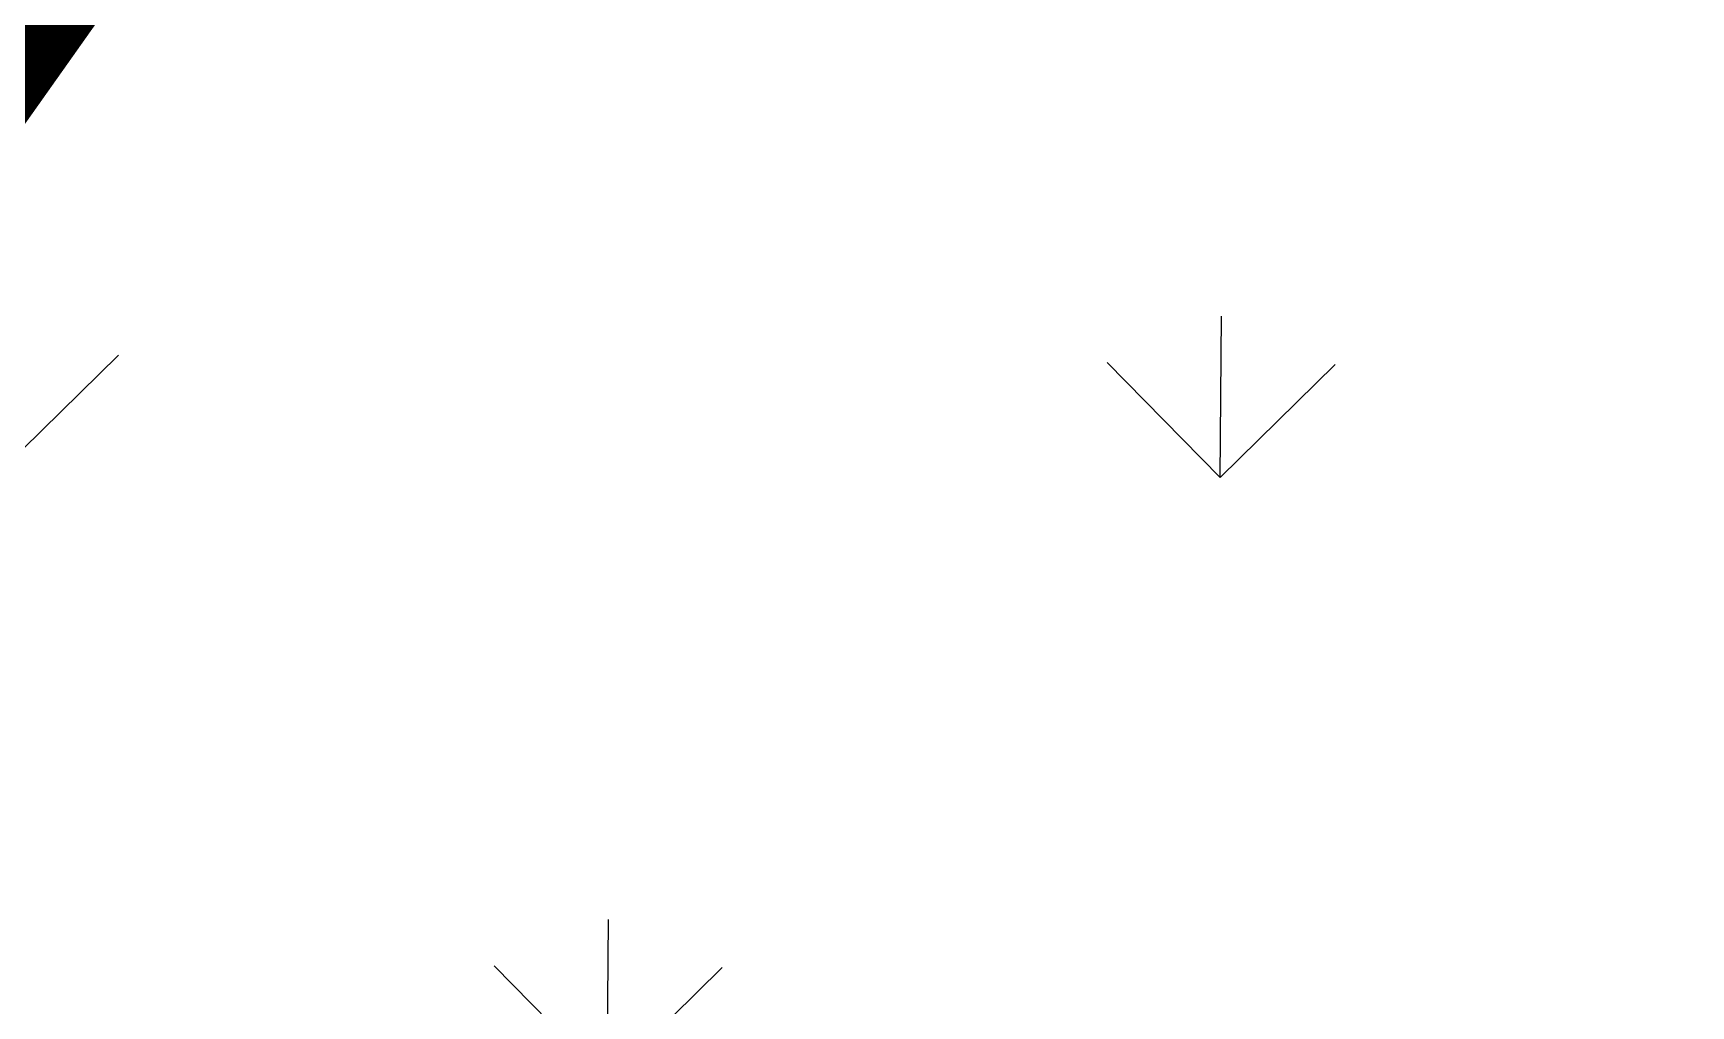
# Model space of a CAD drawing. Header units: metres. Extents: x 326467 to 340077, y 1811030 to 1824953.
# Drawn here: x 329419.41 to 329449.09, y 1812907.85 to 1812925.28 of the extents above; entities that cross this region are included whole.
import ezdxf

# ---------------------------------------------------------------- set-up
doc = ezdxf.new("R2010")
doc.units = ezdxf.units.M
doc.header["$MEASUREMENT"] = 0
for name, color, linetype in [('LOW TIDE LINE', 5, 'Continuous'), ('MANGROOVE', 112, 'Continuous'), ('RIVER HATCH', 4, 'Continuous')]:
    doc.layers.add(name, color=color, linetype=linetype)

# ---------------------------------------------------------------- blocks, each defined once
blk = doc.blocks.new('16')
at = {"layer": 'MANGROOVE'}
h = blk.add_hatch(dxfattribs=at)
h.set_pattern_fill('GRASS', color=256, scale=0.606428, angle=-0.4421)
h.set_pattern_definition([(89.55787, (320150.772, 1810233.299), (-10.807394, 10.975486), [2.888115, -18.895414]), (44.55787, (320150.772, 1810233.299), (-10.807394, 10.975486), [2.888115, -12.515166]), (134.55787, (320150.772, 1810233.299), (-10.975486, -10.807394), [2.888115, -12.515166])])
h.paths.add_polyline_path([(329495.318, 1812826.445), (329509.252, 1812862.849), (329546.8, 1812893.722), (329583.672, 1812941.163), (329604.767, 1813003.101), (329619.428, 1813062.81), (329615.697, 1813084.315), (329601.89, 1813099.168), (329589.236, 1813119.021), (329582.706, 1813138.826), (329570.571, 1813150.861), (329568.441, 1813148.764), (329539.988, 1813128.767), (329527.799, 1813120.774), (329515.547, 1813104.695), (329503.232, 1813080.531), (329490.824, 1813044.237), (329474.373, 1813007.974), (329445.733, 1812963.718), (329380.337, 1812871.227), (329306.824, 1812774.754), (329245.657, 1812706.49), (329237.51, 1812698.466), (329208.995, 1812670.383), (329184.584, 1812650.355), (329152.12, 1812634.432), (329127.803, 1812626.533), (329091.358, 1812618.728), (329050.903, 1812614.997), (329032.712, 1812615.137), (329024.468, 1812604.329), (329021.562, 1812588.492), (329023.891, 1812565.658), (329029.344, 1812550.591), (329037.627, 1812541.624), (329059.531, 1812529.769), (329124.506, 1812528.703), (329209.361, 1812556.429), (329287.792, 1812607.677), (329330.989, 1812649.08), (329374.016, 1812698.135), (329389.986, 1812711.089), (329403.682, 1812717.939), (329441.805, 1812747.003)])
at = {"layer": 'LOW TIDE LINE', "lineweight": 18, "const_width": 3.032}
blk.add_lwpolyline([(329306.824, 1812774.754), (329380.337, 1812871.227), (329445.733, 1812963.718), (329474.373, 1813007.974), (329490.824, 1813044.237), (329503.232, 1813080.531), (329515.547, 1813104.695), (329527.799, 1813120.774), (329539.988, 1813128.767), (329568.441, 1813148.764), (329584.736, 1813164.811), (329609.178, 1813188.882), (329629.608, 1813217.028), (329654.144, 1813253.229), (329666.458, 1813277.393), (329678.897, 1813317.731), (329687.107, 1813333.84), (329687.169, 1813341.927), (329687.201, 1813345.97), (329691.555, 1813386.369)], dxfattribs=at)
at = {"layer": 'MANGROOVE', "const_width": 3.032, "flags": 128}
blk.add_lwpolyline([(329441.805, 1812747.003), (329495.318, 1812826.445), (329509.252, 1812862.849), (329546.8, 1812893.722), (329583.672, 1812941.163), (329604.767, 1813003.101), (329619.428, 1813062.81), (329615.697, 1813084.315), (329601.89, 1813099.168), (329589.236, 1813119.021), (329582.706, 1813138.826), (329570.571, 1813150.861), (329568.441, 1813148.764), (329539.988, 1813128.767), (329527.799, 1813120.774), (329515.547, 1813104.695), (329503.232, 1813080.531), (329490.824, 1813044.237), (329474.373, 1813007.974), (329445.733, 1812963.718), (329380.337, 1812871.227), (329306.824, 1812774.754)], dxfattribs=at)
at = {"layer": 'RIVER HATCH', "const_width": 3.032, "flags": 128}
blk.add_lwpolyline([(329306.824, 1812774.754), (329380.337, 1812871.227), (329445.733, 1812963.718), (329474.373, 1813007.974), (329490.824, 1813044.237), (329503.232, 1813080.531), (329515.547, 1813104.695), (329527.799, 1813120.774), (329539.988, 1813128.767), (329568.441, 1813148.764), (329570.571, 1813150.861), (329584.736, 1813164.811), (329609.178, 1813188.882), (329629.608, 1813217.028), (329654.144, 1813253.229), (329666.458, 1813277.393), (329678.897, 1813317.731), (329687.107, 1813333.84), (329687.169, 1813341.927), (329687.201, 1813345.97), (329691.555, 1813386.369)], dxfattribs=at)

msp = doc.modelspace()

# ---------------------------------------------------------------- block references
msp.add_blockref('16', (0, 0))

doc.saveas('drawing.dxf')
